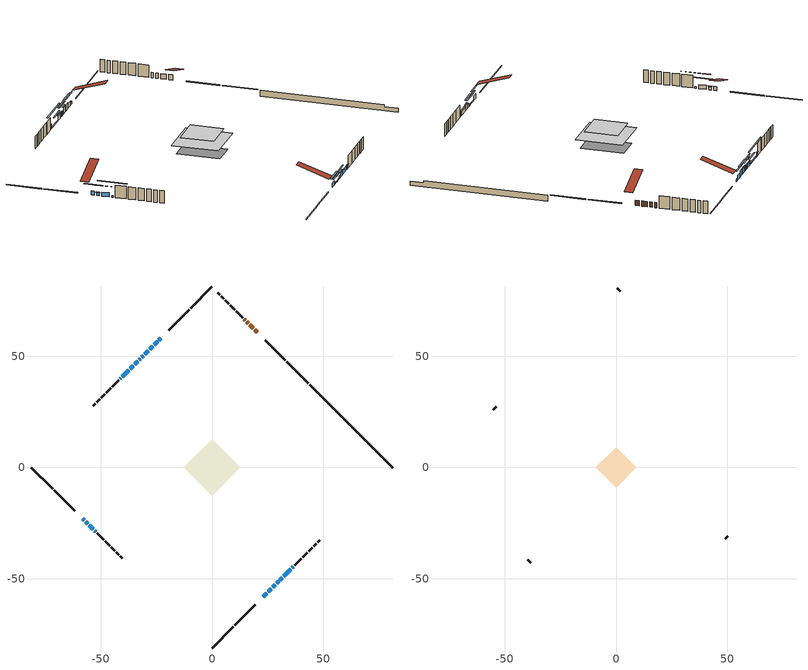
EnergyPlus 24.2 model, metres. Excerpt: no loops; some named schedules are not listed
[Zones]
conditioned space
 floor outside (Floor1 construction): -3.76,0 0,3.76 3.76,0 0,-3.76 z0.31
 floor adiabatic (AdiabaticFloorConstruction): -12.69,0 0,12.69 12.69,0 0,-12.69 z2.75
 floor foundation (Slab1 construction): -9.32,2.42 -2.42,9.32 9.32,-2.42 2.42,-9.32 z-2.03
 wall outside (RimJoist1 construction): 0,-81.2 9.6,-71.6 / -81.2,0 -71.6,-9.6 / 0,81.2 -9.6,71.6 / 43.28,37.92 33.68,47.53 z0.31:0.61
 wall outside (RimJoist2 construction): 10.26,-70.94 19.39,-61.81 / -70.94,-10.26 -61.81,-19.39 / -10.26,70.94 -19.39,61.81 / 33.02,48.18 23.89,57.31 z0.31:0.61
 wall outside (AdiabaticWallConstruction 1): 20.25,60.96 19.15,62.05 / 18.5,62.71 16.99,64.22 / 16.33,64.87 15.73,65.48 / 15.07,66.13 14.46,66.74 z0.31:2.34
 wall outside (AdiabaticWallConstruction): -23.04,58.17 -23.85,57.36 z0.31:1; -58.17,-23.04 -57.38,-23.83 / -30.84,50.37 -31.63,49.58 / -55.29,-25.91 -53.32,-27.89 / -40.98,40.22 -41.38,39.83 / 32.36,-48.84 35.53,-45.68 / 36.18,-45.02 36.58,-44.63 z0.31:1.86; -56.72,-24.48 -55.95,-25.26 z0.31:1.45; 23.04,-58.17 24.69,-56.51 z0.31:2.04; 25.35,-55.86 26.59,-54.61 / 27.25,-53.96 28.49,-52.72 z0.31:0.72; -24.5,56.7 -25.96,55.25 z0.31:2.09; -26.61,54.59 -28.07,53.14 / -28.73,52.48 -30.18,51.02 z0.31:2.7; 29.14,-52.06 29.93,-51.27 z0.31:1.55; 30.59,-50.61 31.71,-49.5 z0.31:2.32; -32.28,48.92 -32.71,48.49 z0.31:2.37; -33.37,47.83 -34.83,46.38 z0.31:1.94; -35.48,45.72 -36.72,44.48 z0.31:0.64; -37.38,43.83 -40.32,40.88 / -52.66,-28.54 -52.27,-28.94 z0.31:0.87
 wall outside (Wall1 construction): 37.23,-43.97 40.1,-41.1 / -51.61,-29.59 -48.74,-32.46 / -42.03,39.17 -44.9,36.3 / 13.81,67.4 10.94,70.27 z0.31:5.19
 wall outside (Wall2 construction): 40.76,-40.44 42.79,-38.41 / -48.08,-33.12 -46.05,-35.15 / -45.56,35.65 -47.59,33.62 / 10.28,70.92 8.25,72.95 z0.31:5.19
 wall outside (Wall3 construction): 43.45,-37.76 45.02,-36.19 / -45.4,-35.81 -43.83,-37.38 / -48.25,32.96 -49.82,31.39 / 7.59,73.61 6.02,75.18 z0.31:5.19
 wall outside (Wall4 construction): 45.67,-35.53 46.97,-34.23 / -43.17,-38.04 -41.87,-39.33 / -50.47,30.73 -51.77,29.44 / 5.37,75.84 4.07,77.13 z0.31:5.19
 wall outside (Wall5 construction): 47.63,-33.58 48.52,-32.69 / -41.22,-39.99 -40.33,-40.88 / -52.43,28.78 -53.31,27.89 / 3.41,77.79 2.53,78.68 z0.31:5.19
 wall foundation (FoundationWall1 construction): 43.94,37.27,-2.03 43.94,37.27,0.31 77.48,3.73,0.31 77.48,3.73,-0.52 81.2,0,-0.52 81.2,0,-2.03
 window (WindowConstruction): -23.04,58.17 -23.85,57.36 z0.31:1
 window (WindowConstruction 6): -58.17,-23.04 -57.38,-23.83 z0.31:1.86
 window (WindowConstruction 7): -56.72,-24.48 -55.95,-25.26 z0.31:1.45
 window (WindowConstruction 14): 23.04,-58.17 24.69,-56.51 z0.31:2.04
 window (WindowConstruction 15): 25.35,-55.86 26.59,-54.62 z0.31:0.72
 window (WindowConstruction 16): 27.25,-53.96 28.49,-52.72 z0.31:0.72
 window (WindowConstruction 8): -24.5,56.7 -25.96,55.25 z0.31:2.09
 window (WindowConstruction 9): -26.61,54.59 -28.07,53.14 z0.31:2.7
 window (WindowConstruction 1): -28.73,52.48 -30.18,51.02 z0.31:2.7
 window (WindowConstruction 10): -30.84,50.37 -31.63,49.58 z0.31:1.86
 window (WindowConstruction 11): 29.14,-52.06 29.93,-51.27 z0.31:1.55
 window (WindowConstruction 12): 30.59,-50.61 31.7,-49.5 z0.31:2.32
 window (WindowConstruction 13): -55.29,-25.91 -53.32,-27.89 z0.31:1.86
 window (WindowConstruction 17): -32.28,48.92 -32.71,48.49 z0.31:2.37
 window (WindowConstruction 2): -33.37,47.83 -34.83,46.38 z0.31:1.93
 window (WindowConstruction 18): -35.48,45.72 -36.72,44.48 z0.31:0.64
 window (WindowConstruction 19): -37.38,43.83 -40.32,40.88 z0.31:0.87
 window (WindowConstruction 20): -52.66,-28.54 -52.27,-28.94 z0.31:0.87
 window (WindowConstruction 3): -40.98,40.22 -41.38,39.83 z0.31:1.86
 window (WindowConstruction 4): 32.36,-48.84 35.53,-45.68 z0.31:1.86
 window (WindowConstruction 5): 36.18,-45.02 36.58,-44.63 z0.31:1.86
 door (Door): 20.25,60.96 19.15,62.05 z0.31:2.34
 door (Door 1): 18.5,62.71 16.99,64.22 z0.31:2.34
 door (Door 2): 16.33,64.87 15.73,65.48 z0.31:2.34
 door (Door 3): 15.07,66.13 14.47,66.74 z0.31:2.34
 ceiling adiabatic (AdiabaticFloorConstruction): 0,-12.69 12.69,0 0,12.69 -12.69,0 z2.75
attic - vented
 floor to conditioned space (Floor2 construction Reversed): -9.09,0 0,9.09 9.09,0 0,-9.09 z5.19
 wall outside (Wall6 construction): 49.17,-32.03 50.39,-30.82 / -39.67,-41.53 -38.46,-42.75 / -53.97,27.23 -55.18,26.02 / 1.87,79.34 0.66,80.55 z0.31:5.19
 roof outside (Roof1 construction): 22.38,-58.82,5.19 13.53,-49.98,9.36 11.2,-52.31,9.36 20.05,-61.16,5.19; -58.82,-22.38,5.19 -49.98,-13.53,9.36 -52.31,-11.2,9.36 -61.16,-20.05,5.19; -22.38,58.82,5.19 -13.53,49.98,9.36 -11.2,52.31,9.36 -20.05,61.16,5.19; 20.9,60.3,5.19 12.05,51.45,9.36 14.39,49.12,9.36 23.23,57.97,5.19
shading: -23.99,57.22 -22.89,58.31 -23.19,58.6 -24.28,57.51 z1.2; -55.51,-25.69 -60.03,-21.17 -60.33,-21.46 -55.8,-25.99 z4.5; -55.81,-25.4 -56.86,-24.34 -57.15,-24.63 -56.1,-25.69 z1.65; 26.56,-54.65 21.17,-60.03 21.46,-60.33 26.85,-54.94 z4.68; 28.46,-52.75 23.48,-57.72 23.77,-58.01 28.75,-53.04 z3.35; 30.35,-50.85 25.38,-55.82 25.67,-56.12 30.64,-51.14 z3.35; -27.82,53.38 -22.64,58.57 -22.93,58.86 -28.11,53.67 z4.73; -29.94,51.27 -24.75,56.46 -25.04,56.75 -30.23,51.56 z5.34; -30.32,50.88 -28.58,52.62 -28.87,52.91 -30.61,51.17 z2.9; -33.49,47.71 -28.97,52.23 -29.26,52.52 -33.78,48 z4.5; 31.8,-49.4 27.28,-53.93 27.57,-54.22 32.09,-49.7 z4.19; 31.85,-49.36 30.45,-50.76 30.74,-51.05 32.14,-49.65 z2.52; -51.45,-29.75 -57.16,-24.05 -57.45,-24.34 -51.74,-30.04 z4.5; -34.58,46.62 -30.42,50.79 -30.71,51.08 -34.87,46.91 z5.01; -34.97,46.24 -33.23,47.98 -33.52,48.27 -35.26,46.53 z2.14; -38.59,42.62 -33.62,47.59 -33.91,47.88 -38.88,42.91 z3.28; -44.13,37.08 -33.58,47.63 -33.87,47.92 -44.42,37.37 z6.25; -48.46,-32.74 -56.47,-24.74 -56.76,-25.03 -48.75,-33.03 z6.25; -41.52,39.69 -40.84,40.37 -41.13,40.66 -41.81,39.98 z2.06; 35.67,-45.54 32.22,-48.99 32.51,-49.28 35.96,-45.83 z2.06; 36.72,-44.49 36.04,-45.16 36.33,-45.46 37.01,-44.78 z2.06
[Building]
Building 1: Terrain=Suburbs
[Site:Location]
Montreal Mirabel Intl AP_QC: Latitude {deg}=45.68; Longitude {deg}=-74.03; Time Zone {hr}=-5; Elevation {m}=82; Keep Site Location Information=Yes
[Site:GroundTemperature:Shallow]
0.642858, -1.75623, -1.94836, -0.80987, 3.76054, 8.30966, 12.2535, 14.7518, 14.9641, 12.9321, 9.08883, 4.67926
[Site:WaterMainsTemperature]
Calculation Method=Schedule; Temperature Schedule=mains temperature schedule
[Material] Roughness=Rough; Thermal Absorptance=0.9
Name | Thickness {m} | Conductivity {W/m-K} | Density {kg/m3} | Specific Heat {J/kg-K} | Solar Absorptance | Visible Absorptance
asphalt or fiberglass shingles | 0.00635 | 0.162714 | 1121.4 | 1465.45 | 0.4 | 0.4
ceiling loosefill ins | 0.254 | 0.0480833 | 16.02 | 1046.75 | 0.7 | 0.7
ceiling stud and cavity | 0.1397 | 0.216767 | 65.682 | 1177.47 | 0.7 | 0.7
concrete 4.0 in. | 0.1016 | 1.803125 | 2242.8 | 837.4 | 0.7 | 0.7
concrete 8.0 in. | 0.2032 | 1.803125 | 2242.8 | 837.4 | 0.7 | 0.7
door material | 0.04445 | 0.0451087 | 512.64 | 1214.23 | 0.7 | 0.7
door material 1 | 0.04445 | 0.20624 | 512.64 | 1214.23 | 0.7 | 0.7
door material 2 | 0.04445 | 0.188738 | 512.64 | 1214.23 | 0.7 | 0.7
exterior vertical ins | 0.0457286 | 0.029427 | 32.04 | 1214.23 | 0.7 | 0.7
floor covering | 0.0127 | 0.0433444 | 54.468 | 1339.84 | 0.6 | 0.6
floor rigid ins | 0.103632 | 0.029427 | 32.04 | 1214.23 | 0.7 | 0.7
floor rigid ins 1; wall rigid ins 1 | 0.512978 | 0.029427 | 32.04 | 1214.23 | 0.7 | 0.7
floor stud and cavity | 0.1397 | 0.167309 | 92.3553 | 1139.71 | 0.7 | 0.7
floor stud and cavity 1 | 0.1397 | 1.75129 | 37.0049 | 1207.88 | 0.7 | 0.7
furniture material conditioned space 1 | 0.1524 | 0.115458 | 640.8 | 1214.23 | 0.6 | 0.6
gypsum board | 0.0127 | 0.160291 | 801 | 837.4 | 0.6 | 0.6
gypsum board 1 | 0.0127 | 0.160291 | 801 | 837.4 | 0.7 | 0.7
osb sheathing 0.5 in. | 0.0127 | 0.115458 | 512.64 | 1214.23 | 0.7 | 0.7
osb sheathing 0.75 in. | 0.01905 | 0.115458 | 512.64 | 1214.23 | 0.7 | 0.7
osb sheathing 2.0 in. | 0.0508 | 0.115458 | 512.64 | 1214.23 | 0.7 | 0.7
rim joist rigid ins; wall rigid ins | 0.051816 | 0.029427 | 32.04 | 1214.23 | 0.7 | 0.7
rim joist stud and cavity | 0.0508 | 0.0451784 | 125.044 | 1163.47 | 0.6 | 0.6
rim joist stud and cavity 1 | 0.0508 | 0.0802325 | 125.044 | 1163.47 | 0.6 | 0.6
wall stud and cavity | 0.1397 | 0.0983129 | 139.0536 | 1170.24 | 0.7 | 0.7
wall stud and cavity 1 | 0.1397 | 0.0986797 | 139.0536 | 1170.24 | 0.7 | 0.7
wall stud and cavity 2 | 0.1397 | 0.0845825 | 139.0536 | 1170.24 | 0.7 | 0.7
wall stud and cavity 3 | 0.1397 | 0.0850358 | 139.0536 | 1170.24 | 0.7 | 0.7
wall stud and cavity 4 | 0.1397 | 0.112857 | 139.0536 | 1170.24 | 0.7 | 0.7
wall stud and cavity 5 | 0.0889 | 6.1454 | 50.32683 | 1063.81 | 0.6 | 0.6
wall stud and cavity 6 | 0.0889 | 0.380278 | 52.3479 | 1209.89 | 0.7 | 0.7
wall stud and cavity 7 | 0.0889 | 0.391764 | 83.0341 | 1211.67 | 0.7 | 0.7
wood siding | 0.0254 | 0.102417 | 544.68 | 1172.36 | 0.4 | 0.4
wood siding 1 | 0.00254 | 0.102417 | 544.68 | 1172.36 | 0.4 | 0.4
wood siding 2; wood siding 3; wood siding 4 | 0.0254 | 0.102417 | 544.68 | 1172.36 | 0.7 | 0.7
[WindowMaterial:SimpleGlazingSystem]
Name | U-Factor {W/m2-K} | Solar Heat Gain Coefficient
WindowMaterial | 2.36659 | 0.46
WindowMaterial 1 | 2.063953 | 0.57
WindowMaterial 10 | 2.282556 | 0.39
WindowMaterial 11 | 2.54204 | 0.4
WindowMaterial 12 | 2.42507 | 0.36
WindowMaterial 13 | 2.38533 | 0.37
WindowMaterial 14 | 2.37795 | 0.46
WindowMaterial 15 | 2.56418 | 0.37
WindowMaterial 2 | 2.109377 | 0.55
WindowMaterial 3 | 2.401794 | 0.45
WindowMaterial 4 | 2.20534 | 0.52
WindowMaterial 5 | 2.25644 | 0.5
WindowMaterial 6 | 2.09689 | 0.55
WindowMaterial 7 | 2.2377 | 0.5
WindowMaterial 8 | 2.302429 | 0.49
WindowMaterial 9 | 2.14799 | 0.42
[Construction]
AdiabaticFloorConstruction: floor stud and cavity 1, floor rigid ins 1, osb sheathing 0.75 in., floor covering
AdiabaticWallConstruction: wood siding 3, wall rigid ins 1, wall stud and cavity 6, gypsum board
AdiabaticWallConstruction 1: wood siding 4, wall rigid ins 1, wall stud and cavity 6, gypsum board
Door; Door 1: door material
Door 2: door material 1
Door 3: door material 2
Floor1 construction: floor stud and cavity, floor rigid ins, osb sheathing 0.75 in., floor covering
Floor2 construction Reversed: gypsum board, ceiling stud and cavity, ceiling loosefill ins
FoundationWall1 construction: concrete 8.0 in., gypsum board 1
furniture construction conditioned space 1: furniture material conditioned space 1
PartitionWallConstruction: gypsum board, wall stud and cavity 7, gypsum board
RimJoist1 construction: wood siding 2, osb sheathing 2.0 in., rim joist stud and cavity
RimJoist2 construction: wood siding 2, rim joist rigid ins, osb sheathing 2.0 in., rim joist stud and cavity 1
Roof1 construction: asphalt or fiberglass shingles
Slab1 construction: concrete 4.0 in.
Wall1 construction: wood siding, wall rigid ins, osb sheathing 0.5 in., wall stud and cavity, gypsum board
Wall2 construction: wood siding, wall rigid ins, osb sheathing 0.5 in., wall stud and cavity 1, gypsum board
Wall3 construction: wood siding, wall rigid ins, osb sheathing 0.5 in., wall stud and cavity 2, gypsum board
Wall4 construction: wood siding, wall rigid ins, osb sheathing 0.5 in., wall stud and cavity 3, gypsum board
Wall5 construction: wood siding, wall rigid ins, osb sheathing 0.5 in., wall stud and cavity 4, gypsum board
Wall6 construction: wood siding 1, wall stud and cavity 5
WindowConstruction: WindowMaterial
WindowConstruction 1; WindowConstruction 9: WindowMaterial 1
WindowConstruction 10; WindowConstruction 13; WindowConstruction 3; WindowConstruction 5: WindowMaterial 3
WindowConstruction 11: WindowMaterial 7
WindowConstruction 12: WindowMaterial 8
WindowConstruction 14: WindowMaterial 9
WindowConstruction 15: WindowMaterial 10
WindowConstruction 16: WindowMaterial 11
WindowConstruction 17: WindowMaterial 12
WindowConstruction 18: WindowMaterial 13
WindowConstruction 19: WindowMaterial 14
WindowConstruction 2: WindowMaterial 2
WindowConstruction 20: WindowMaterial 15
WindowConstruction 4; WindowConstruction 6: WindowMaterial 4
WindowConstruction 7: WindowMaterial 5
WindowConstruction 8: WindowMaterial 6
[Zone] Multiplier=1; Part of Total Floor Area=Yes
Name | Volume {m3}
attic - vented | 111.797
conditioned space | 1308.6
[Space]
Name | Zone | Volume {m3}
attic - vented 1 | attic - vented | 111.797
conditioned space 1 | conditioned space | 1308.6
[ZoneInfiltration:EffectiveLeakageArea]
infil attic - vented 1: Zone or Space=attic - vented 1; Schedule=Always On Discrete; Effective Air Leakage Area {cm2}=7619.54; Stack Coefficient=0.000629208; Wind Coefficient=1.69479e-05
[ZoneMixing]
whole house fan mix: Zone or Space=attic - vented; Schedule=Always On Continuous; Design Flow Rate Calculation Method=Flow/Zone; Design Flow Rate {m3/s}=0; Source Zone or Space=conditioned space
[SurfaceProperty:ExposedFoundationPerimeter]
Slab1: Exposed Perimeter Calculation Method=TotalExposedPerimeter; Total Exposed Perimeter {m}=52.701
[InternalMass] Zone or ZoneList=conditioned space; Space or SpaceList=conditioned space 1
Name | Construction | Surface Area {m2}
furniture mass conditioned space 1 | furniture construction conditioned space 1 | 204.872
partition wall mass | PartitionWallConstruction | 512.18
[Lights]
interior lighting: Zone or ZoneList or Space or SpaceList=conditioned space 1; Schedule=interior lighting schedule; Design Level Calculation Method=LightingLevel; Lighting Level {W}=343.2; Return Air Fraction=0; Fraction Radiant=0.6; Fraction Visible=0.2; Fraction Replaceable=1
[People]
occupants: Zone or ZoneList or Space or SpaceList=conditioned space 1; Number of People Schedule=occupants schedule; Number of People Calculation Method=People; Number of People=3; Fraction Radiant=0.314171; Sensible Heat Fraction=0.56303; Activity Level Schedule=occupants activity schedule; Carbon Dioxide Generation Rate {m3/s-W}=0; Enable ASHRAE 55 Comfort Warnings=No; Mean Radiant Temperature Calculation Type=EnclosureAveraged
[ElectricEquipment] Zone or ZoneList or Space or SpaceList=conditioned space 1; Design Level Calculation Method=EquipmentLevel
Name | Schedule | Design Level {W} | Fraction Latent | Fraction Radiant | Fraction Lost
clothes dryer | clothes dryer schedule | 140.772 | 0.015 | 0.081 | 0.85
clothes washer | clothes washer schedule | 32.1985 | 0.03 | 0.162 | 0.7
cooking range | cooking range schedule | 215.147 | 0.08 | 0.432 | 0.2
dishwasher | dishwasher schedule | 66.8632 | 0.3 | 0.18 | 0.4
fridge | fridge schedule | 72.9452 | 0 | 0.6 | 0
mech vent bath fan 0 | mech vent bath fan 0 schedule | 50.2 | 0 | 0 | 1
mech vent bath fan 1 | mech vent bath fan 1 schedule | 50.2 | 0 | 0 | 1
mech vent house fan | mech vent house fan schedule | 19.9167 | 0 | 0 | 0.5
mech vent house fan cfis | mech vent house fan cfis schedule | 0 | 0 | 0 | 0
mech vent range fan 0 | mech vent range fan 0 schedule | 57 | 0 | 0 | 1
misc plug loads | misc plug loads schedule | 494.7 | 0.045 | 0.513 | 0.1
whole house fan | Always On Discrete | 0 | 0 | 0 | 1
[OtherEquipment] Zone or ZoneList or Space or SpaceList=conditioned space 1; Design Level Calculation Method=EquipmentLevel
Name | Fuel Type | Schedule | Design Level {W} | Fraction Latent | Fraction Radiant | Fraction Lost
clothes dryer 1 | Electricity | clothes dryer schedule | 0 | 0.015 | 0.081 | 0.85
cooking range 1 | Electricity | cooking range schedule | 0 | 0.08 | 0.432 | 0.2
general water use latent | None | general water use schedule | 62.594 | 1 | 0 | 0
general water use sensible | None | general water use schedule | -61.6891 | 0 | 0.6 | 0
mech vent house fan latent load | None | Always On Discrete | 0 | 1 | 0 | 0
mech vent house fan sensible load | None | Always On Discrete | 0 | 0 | 0 | 0
water heater energy adjustment1 | Electricity | Always On Discrete | 0.01 | 0 | 0 | 1
[ZoneInfiltration:DesignFlowRate] Zone or ZoneList or Space or SpaceList=conditioned space 1; Schedule=Always On Discrete; Design Flow Rate Calculation Method=Flow/Zone; Design Flow Rate {m3/s}=0
infil flow; natural vent flow; whole house fan flow
[Foundation:Kiva]
Foundation Kiva 1: Initial Indoor Air Temperature {C}=18; Wall Height Above Grade {m}=0.310012; Wall Depth Below Slab {m}=0.2032; Custom Block Material Name 1=exterior vertical ins; Custom Block Depth 1 {m}=2.34001; Custom Block X Position 1 {m}=0.2159; Custom Block Z Position 1 {m}=0
[Foundation:Kiva:Settings]
Soil Conductivity {W/m-K}=0.849921; Soil Density {kg/m3}=1842.3; Soil Specific Heat {J/kg-K}=418.7; Ground Solar Absorptivity=0.9; Ground Thermal Absorptivity=0.9; Ground Surface Roughness {m}=0.03; Far-Field Width {m}=40; Deep-Ground Boundary Condition=ZeroFlux; Deep-Ground Depth {m}=40; Minimum Cell Dimension {m}=0.2; Maximum Cell Growth Coefficient=3; Simulation Timestep=Timestep
[Exterior:Lights]
exterior lighting: Schedule=exterior lighting schedule; Design Level {W}=75.6
[Schedule:Constant]
Name | Hourly Value
Always On Continuous; mech vent house fan schedule; mech vent house fan cfis schedule; Always On Discrete | 1
occupants activity schedule | 117.228
fridge schedule | 0
[Schedule:Week:Daily]
interior lighting schedule Week Rule - Jan1-Jan27: interior lighting schedule day, interior lighting schedule day, interior lighting schedule day, interior lighting schedule day, interior lighting schedule day, interior lighting schedule day, interior lighting schedule day, interior lighting schedule default day, interior lighting schedule default day, interior lighting schedule default day, interior lighting schedule default day, interior lighting schedule default day
interior lighting schedule Week Rule - Jan28-Feb3: interior lighting schedule day, interior lighting schedule day, interior lighting schedule day, interior lighting schedule day, interior lighting schedule day 1, interior lighting schedule day 1, interior lighting schedule day 1, interior lighting schedule default day, interior lighting schedule default day, interior lighting schedule default day, interior lighting schedule default day, interior lighting schedule default day
interior lighting schedule Week Rule - Feb4-Feb24: interior lighting schedule day 1, interior lighting schedule day 1, interior lighting schedule day 1, interior lighting schedule day 1, interior lighting schedule day 1, interior lighting schedule day 1, interior lighting schedule day 1, interior lighting schedule default day, interior lighting schedule default day, interior lighting schedule default day, interior lighting schedule default day, interior lighting schedule default day
interior lighting schedule Week Rule - Feb25-Mar3: interior lighting schedule day 1, interior lighting schedule day 1, interior lighting schedule day 1, interior lighting schedule day 1, interior lighting schedule day 2, interior lighting schedule day 2, interior lighting schedule day 2, interior lighting schedule default day, interior lighting schedule default day, interior lighting schedule default day, interior lighting schedule default day, interior lighting schedule default day
interior lighting schedule Week Rule - Mar4-Mar31: interior lighting schedule day 2, interior lighting schedule day 2, interior lighting schedule day 2, interior lighting schedule day 2, interior lighting schedule day 2, interior lighting schedule day 2, interior lighting schedule day 2, interior lighting schedule default day, interior lighting schedule default day, interior lighting schedule default day, interior lighting schedule default day, interior lighting schedule default day
interior lighting schedule Week Rule - Apr1-Apr28: interior lighting schedule day 3, interior lighting schedule day 3, interior lighting schedule day 3, interior lighting schedule day 3, interior lighting schedule day 3, interior lighting schedule day 3, interior lighting schedule day 3, interior lighting schedule default day, interior lighting schedule default day, interior lighting schedule default day, interior lighting schedule default day, interior lighting schedule default day
interior lighting schedule Week Rule - Apr29-May5: interior lighting schedule day 3, interior lighting schedule day 3, interior lighting schedule day 4, interior lighting schedule day 4, interior lighting schedule day 4, interior lighting schedule day 4, interior lighting schedule day 4, interior lighting schedule default day, interior lighting schedule default day, interior lighting schedule default day, interior lighting schedule default day, interior lighting schedule default day
interior lighting schedule Week Rule - May6-May26: interior lighting schedule day 4, interior lighting schedule day 4, interior lighting schedule day 4, interior lighting schedule day 4, interior lighting schedule day 4, interior lighting schedule day 4, interior lighting schedule day 4, interior lighting schedule default day, interior lighting schedule default day, interior lighting schedule default day, interior lighting schedule default day, interior lighting schedule default day
interior lighting schedule Week Rule - May27-Jun2: interior lighting schedule day 4, interior lighting schedule day 4, interior lighting schedule day 4, interior lighting schedule day 4, interior lighting schedule day 4, interior lighting schedule day 5, interior lighting schedule day 5, interior lighting schedule default day, interior lighting schedule default day, interior lighting schedule default day, interior lighting schedule default day, interior lighting schedule default day
interior lighting schedule Week Rule - Jun3-Jun30: interior lighting schedule day 5, interior lighting schedule day 5, interior lighting schedule day 5, interior lighting schedule day 5, interior lighting schedule day 5, interior lighting schedule day 5, interior lighting schedule day 5, interior lighting schedule default day, interior lighting schedule default day, interior lighting schedule default day, interior lighting schedule default day, interior lighting schedule default day
interior lighting schedule Week Rule - Jul1-Jul28: interior lighting schedule day 6, interior lighting schedule day 6, interior lighting schedule day 6, interior lighting schedule day 6, interior lighting schedule day 6, interior lighting schedule day 6, interior lighting schedule day 6, interior lighting schedule default day, interior lighting schedule default day, interior lighting schedule default day, interior lighting schedule default day, interior lighting schedule default day
interior lighting schedule Week Rule - Jul29-Aug4: interior lighting schedule day 6, interior lighting schedule day 6, interior lighting schedule day 6, interior lighting schedule day 7, interior lighting schedule day 7, interior lighting schedule day 7, interior lighting schedule day 7, interior lighting schedule default day, interior lighting schedule default day, interior lighting schedule default day, interior lighting schedule default day, interior lighting schedule default day
interior lighting schedule Week Rule - Aug5-Aug25: interior lighting schedule day 7, interior lighting schedule day 7, interior lighting schedule day 7, interior lighting schedule day 7, interior lighting schedule day 7, interior lighting schedule day 7, interior lighting schedule day 7, interior lighting schedule default day, interior lighting schedule default day, interior lighting schedule default day, interior lighting schedule default day, interior lighting schedule default day
interior lighting schedule Week Rule - Aug26-Sep1: interior lighting schedule day 7, interior lighting schedule day 7, interior lighting schedule day 7, interior lighting schedule day 7, interior lighting schedule day 7, interior lighting schedule day 7, interior lighting schedule day 8, interior lighting schedule default day, interior lighting schedule default day, interior lighting schedule default day, interior lighting schedule default day, interior lighting schedule default day
interior lighting schedule Week Rule - Sep2-Sep29: interior lighting schedule day 8, interior lighting schedule day 8, interior lighting schedule day 8, interior lighting schedule day 8, interior lighting schedule day 8, interior lighting schedule day 8, interior lighting schedule day 8, interior lighting schedule default day, interior lighting schedule default day, interior lighting schedule default day, interior lighting schedule default day, interior lighting schedule default day
interior lighting schedule Week Rule - Sep30-Oct6: interior lighting schedule day 8, interior lighting schedule day 9, interior lighting schedule day 9, interior lighting schedule day 9, interior lighting schedule day 9, interior lighting schedule day 9, interior lighting schedule day 9, interior lighting schedule default day, interior lighting schedule default day, interior lighting schedule default day, interior lighting schedule default day, interior lighting schedule default day
interior lighting schedule Week Rule - Oct7-Oct27: interior lighting schedule day 9, interior lighting schedule day 9, interior lighting schedule day 9, interior lighting schedule day 9, interior lighting schedule day 9, interior lighting schedule day 9, interior lighting schedule day 9, interior lighting schedule default day, interior lighting schedule default day, interior lighting schedule default day, interior lighting schedule default day, interior lighting schedule default day
interior lighting schedule Week Rule - Oct28-Nov3: interior lighting schedule day 9, interior lighting schedule day 9, interior lighting schedule day 9, interior lighting schedule day 9, interior lighting schedule day 10, interior lighting schedule day 10, interior lighting schedule day 10, interior lighting schedule default day, interior lighting schedule default day, interior lighting schedule default day, interior lighting schedule default day, interior lighting schedule default day
interior lighting schedule Week Rule - Nov4-Nov24: interior lighting schedule day 10, interior lighting schedule day 10, interior lighting schedule day 10, interior lighting schedule day 10, interior lighting schedule day 10, interior lighting schedule day 10, interior lighting schedule day 10, interior lighting schedule default day, interior lighting schedule default day, interior lighting schedule default day, interior lighting schedule default day, interior lighting schedule default day
interior lighting schedule Week Rule - Nov25-Dec1: interior lighting schedule day 10, interior lighting schedule day 10, interior lighting schedule day 10, interior lighting schedule day 10, interior lighting schedule day 10, interior lighting schedule day 10, interior lighting schedule day 11, interior lighting schedule default day, interior lighting schedule default day, interior lighting schedule default day, interior lighting schedule default day, interior lighting schedule default day
interior lighting schedule Week Rule - Dec2-Dec31: interior lighting schedule day 11, interior lighting schedule day 11, interior lighting schedule day 11, interior lighting schedule day 11, interior lighting schedule day 11, interior lighting schedule day 11, interior lighting schedule day 11, interior lighting schedule default day, interior lighting schedule default day, interior lighting schedule default day, interior lighting schedule default day, interior lighting schedule default day
occupants schedule Week Rule - Jan1-Dec31: occupants schedule day, occupants schedule day, occupants schedule day, occupants schedule day, occupants schedule day, occupants schedule day, occupants schedule day, occupants schedule default day, occupants schedule default day, occupants schedule default day, occupants schedule default day, occupants schedule default day
clothes dryer schedule Week Rule - Jan1-Dec31: clothes dryer schedule day, clothes dryer schedule day, clothes dryer schedule day, clothes dryer schedule day, clothes dryer schedule day, clothes dryer schedule day, clothes dryer schedule day, clothes dryer schedule default day, clothes dryer schedule default day, clothes dryer schedule default day, clothes dryer schedule default day, clothes dryer schedule default day
clothes washer schedule Week Rule - Jan1-Dec31: clothes washer schedule day, clothes washer schedule day, clothes washer schedule day, clothes washer schedule day, clothes washer schedule day, clothes washer schedule day, clothes washer schedule day, clothes washer schedule default day, clothes washer schedule default day, clothes washer schedule default day, clothes washer schedule default day, clothes washer schedule default day
cooking range schedule Week Rule - Jan1-Dec31: cooking range schedule day, cooking range schedule day, cooking range schedule day, cooking range schedule day, cooking range schedule day, cooking range schedule day, cooking range schedule day, cooking range schedule default day, cooking range schedule default day, cooking range schedule default day, cooking range schedule default day, cooking range schedule default day
dishwasher schedule Week Rule - Jan1-Dec31: dishwasher schedule day, dishwasher schedule day, dishwasher schedule day, dishwasher schedule day, dishwasher schedule day, dishwasher schedule day, dishwasher schedule day, dishwasher schedule default day, dishwasher schedule default day, dishwasher schedule default day, dishwasher schedule default day, dishwasher schedule default day
mech vent bath fan 0 schedule Week Rule - Jan1-Dec31: mech vent bath fan 0 schedule day, mech vent bath fan 0 schedule day, mech vent bath fan 0 schedule day, mech vent bath fan 0 schedule day, mech vent bath fan 0 schedule day, mech vent bath fan 0 schedule day, mech vent bath fan 0 schedule day, mech vent bath fan 0 schedule default day, mech vent bath fan 0 schedule default day, mech vent bath fan 0 schedule default day, mech vent bath fan 0 schedule default day, mech vent bath fan 0 schedule default day
mech vent bath fan 1 schedule Week Rule - Jan1-Dec31: mech vent bath fan 1 schedule day, mech vent bath fan 1 schedule day, mech vent bath fan 1 schedule day, mech vent bath fan 1 schedule day, mech vent bath fan 1 schedule day, mech vent bath fan 1 schedule day, mech vent bath fan 1 schedule day, mech vent bath fan 1 schedule default day, mech vent bath fan 1 schedule default day, mech vent bath fan 1 schedule default day, mech vent bath fan 1 schedule default day, mech vent bath fan 1 schedule default day
mech vent range fan 0 schedule Week Rule - Jan1-Dec31: mech vent range fan 0 schedule day, mech vent range fan 0 schedule day, mech vent range fan 0 schedule day, mech vent range fan 0 schedule day, mech vent range fan 0 schedule day, mech vent range fan 0 schedule day, mech vent range fan 0 schedule day, mech vent range fan 0 schedule default day, mech vent range fan 0 schedule default day, mech vent range fan 0 schedule default day, mech vent range fan 0 schedule default day, mech vent range fan 0 schedule default day
misc plug loads schedule Week Rule - Jan1-Dec31: misc plug loads schedule day, misc plug loads schedule day, misc plug loads schedule day, misc plug loads schedule day, misc plug loads schedule day, misc plug loads schedule day, misc plug loads schedule day, misc plug loads schedule default day, misc plug loads schedule default day, misc plug loads schedule default day, misc plug loads schedule default day, misc plug loads schedule default day
general water use schedule Week Rule - Jan1-Dec31: general water use schedule day, general water use schedule day, general water use schedule day, general water use schedule day, general water use schedule day, general water use schedule day, general water use schedule day, general water use schedule default day, general water use schedule default day, general water use schedule default day, general water use schedule default day, general water use schedule default day
exterior lighting schedule Week Rule - Jan1-Jan27: exterior lighting schedule day, exterior lighting schedule day, exterior lighting schedule day, exterior lighting schedule day, exterior lighting schedule day, exterior lighting schedule day, exterior lighting schedule day, exterior lighting schedule default day, exterior lighting schedule default day, exterior lighting schedule default day, exterior lighting schedule default day, exterior lighting schedule default day
exterior lighting schedule Week Rule - Jan28-Feb3: exterior lighting schedule day, exterior lighting schedule day, exterior lighting schedule day, exterior lighting schedule day, exterior lighting schedule day 1, exterior lighting schedule day 1, exterior lighting schedule day 1, exterior lighting schedule default day, exterior lighting schedule default day, exterior lighting schedule default day, exterior lighting schedule default day, exterior lighting schedule default day
[Schedule:Year]
interior lighting schedule: interior lighting schedule Week Rule - Jan1-Jan27, 1, 1, 1, 27, interior lighting schedule Week Rule - Jan28-Feb3, 1, 28, 2, 3, interior lighting schedule Week Rule - Feb4-Feb24, 2, 4, 2, 24, interior lighting schedule Week Rule - Feb25-Mar3, 2, 25, 3, 3, interior lighting schedule Week Rule - Mar4-Mar31, 3, 4, 3, 31, interior lighting schedule Week Rule - Apr1-Apr28, 4, 1, 4, 28, interior lighting schedule Week Rule - Apr29-May5, 4, 29, 5, 5, interior lighting schedule Week Rule - May6-May26, 5, 6, 5, 26, interior lighting schedule Week Rule - May27-Jun2, 5, 27, 6, 2, interior lighting schedule Week Rule - Jun3-Jun30, 6, 3, 6, 30, interior lighting schedule Week Rule - Jul1-Jul28, 7, 1, 7, 28, interior lighting schedule Week Rule - Jul29-Aug4, 7, 29, 8, 4, interior lighting schedule Week Rule - Aug5-Aug25, 8, 5, 8, 25, interior lighting schedule Week Rule - Aug26-Sep1, 8, 26, 9, 1, interior lighting schedule Week Rule - Sep2-Sep29, 9, 2, 9, 29, interior lighting schedule Week Rule - Sep30-Oct6, 9, 30, 10, 6, interior lighting schedule Week Rule - Oct7-Oct27, 10, 7, 10, 27, interior lighting schedule Week Rule - Oct28-Nov3, 10, 28, 11, 3, interior lighting schedule Week Rule - Nov4-Nov24, 11, 4, 11, 24, interior lighting schedule Week Rule - Nov25-Dec1, 11, 25, 12, 1, interior lighting schedule Week Rule - Dec2-Dec31, 12, 2, 12, 31
occupants schedule: occupants schedule Week Rule - Jan1-Dec31, 1, 1, 12, 31
clothes dryer schedule: clothes dryer schedule Week Rule - Jan1-Dec31, 1, 1, 12, 31
clothes washer schedule: clothes washer schedule Week Rule - Jan1-Dec31, 1, 1, 12, 31
cooking range schedule: cooking range schedule Week Rule - Jan1-Dec31, 1, 1, 12, 31
dishwasher schedule: dishwasher schedule Week Rule - Jan1-Dec31, 1, 1, 12, 31
mech vent bath fan 0 schedule: mech vent bath fan 0 schedule Week Rule - Jan1-Dec31, 1, 1, 12, 31
mech vent bath fan 1 schedule: mech vent bath fan 1 schedule Week Rule - Jan1-Dec31, 1, 1, 12, 31
mech vent range fan 0 schedule: mech vent range fan 0 schedule Week Rule - Jan1-Dec31, 1, 1, 12, 31
misc plug loads schedule: misc plug loads schedule Week Rule - Jan1-Dec31, 1, 1, 12, 31
general water use schedule: general water use schedule Week Rule - Jan1-Dec31, 1, 1, 12, 31
exterior lighting schedule: exterior lighting schedule Week Rule - Jan1-Jan27, 1, 1, 1, 27, exterior lighting schedule Week Rule - Jan28-Feb3, 1, 28, 2, 3, exterior lighting schedule Week Rule - Feb4-Feb24, 2, 4, 2, 24, exterior lighting schedule Week Rule - Feb25-Mar3, 2, 25, 3, 3, exterior lighting schedule Week Rule - Mar4-Mar31, 3, 4, 3, 31, exterior lighting schedule Week Rule - Apr1-Apr28, 4, 1, 4, 28, exterior lighting schedule Week Rule - Apr29-May5, 4, 29, 5, 5, exterior lighting schedule Week Rule - May6-May26, 5, 6, 5, 26, exterior lighting schedule Week Rule - May27-Jun2, 5, 27, 6, 2, exterior lighting schedule Week Rule - Jun3-Jun30, 6, 3, 6, 30, exterior lighting schedule Week Rule - Jul1-Jul28, 7, 1, 7, 28, exterior lighting schedule Week Rule - Jul29-Aug4, 7, 29, 8, 4, exterior lighting schedule Week Rule - Aug5-Aug25, 8, 5, 8, 25, exterior lighting schedule Week Rule - Aug26-Sep1, 8, 26, 9, 1, exterior lighting schedule Week Rule - Sep2-Sep29, 9, 2, 9, 29, exterior lighting schedule Week Rule - Sep30-Oct6, 9, 30, 10, 6, exterior lighting schedule Week Rule - Oct7-Oct27, 10, 7, 10, 27, exterior lighting schedule Week Rule - Oct28-Nov3, 10, 28, 11, 3, exterior lighting schedule Week Rule - Nov4-Nov24, 11, 4, 11, 24, exterior lighting schedule Week Rule - Nov25-Dec1, 11, 25, 12, 1, exterior lighting schedule Week Rule - Dec2-Dec31, 12, 2, 12, 31
[Schedule:Compact]
mains temperature schedule: Through: 01/01, For: AllDays, Until: 24:00, 5.61444, Through: 01/02, For: AllDays, Until: 24:00, 5.535, Through: 01/03, For: AllDays, Until: 24:00, 5.45667, Through: 01/04, For: AllDays, Until: 24:00, 5.37944, Through: 01/05, For: AllDays, Until: 24:00, 5.30333, Through: 01/06, For: AllDays, Until: 24:00, 5.22889, Through: 01/07, For: AllDays, Until: 24:00, 5.15611, Through: 01/08, For: AllDays, Until: 24:00, 5.08389, Through: 01/09, For: AllDays, Until: 24:00, 5.01333, Through: 01/10, For: AllDays, Until: 24:00, 4.94444, Through: 01/11, For: AllDays, Until: 24:00, 4.87667, Through: 01/12, For: AllDays, Until: 24:00, 4.81056, Through: 01/13, For: AllDays, Until: 24:00, 4.74556, Through: 01/14, For: AllDays, Until: 24:00, 4.68222, Through: 01/15, For: AllDays, Until: 24:00, 4.62056, Through: 01/16, For: AllDays, Until: 24:00, 4.56, Through: 01/17, For: AllDays, Until: 24:00, 4.50111, Through: 01/18, For: AllDays, Until: 24:00, 4.44389, Through: 01/19, For: AllDays, Until: 24:00, 4.38778, Through: 01/20, For: AllDays, Until: 24:00, 4.33389, Through: 01/21, For: AllDays, Until: 24:00, 4.28111, Through: 01/22, For: AllDays, Until: 24:00, 4.23, Through: 01/23, For: AllDays, Until: 24:00, 4.18056, Through: 01/24, For: AllDays, Until: 24:00, 4.13278, Through: 01/25, For: AllDays, Until: 24:00, 4.08667, Through: 01/26, For: AllDays, Until: 24:00, 4.04222, Through: 01/27, For: AllDays, Until: 24:00, 3.99944, Through: 01/28, For: AllDays, Until: 24:00, 3.95833, Through: 01/29, For: AllDays, Until: 24:00, 3.91889, Through: 01/30, For: AllDays, Until: 24:00, 3.88111, Through: 01/31, For: AllDays, Until: 24:00, 3.845, Through: 02/01, For: AllDays, Until: 24:00, 3.81056, Through: 02/02, For: AllDays, Until: 24:00, 3.77778, Through: 02/03, For: AllDays, Until: 24:00, 3.74722, Through: 02/04, For: AllDays, Until: 24:00, 3.71833, Through: 02/05, For: AllDays, Until: 24:00, 3.69056, Through: 02/06, For: AllDays, Until: 24:00, 3.66556, Through: 02/07, For: AllDays, Until: 24:00, 3.64167, Through: 02/08, For: AllDays, Until: 24:00, 3.61944, Through: 02/09, For: AllDays, Until: 24:00, 3.59944, Through: 02/10, For: AllDays, Until: 24:00, 3.58111, Through: 02/11, For: AllDays, Until: 24:00, 3.56444, Through: 02/12, For: AllDays, Until: 24:00, 3.55, Through: 02/13, For: AllDays, Until: 24:00, 3.53667, Through: 02/14, For: AllDays, Until: 24:00, 3.52556, Through: 02/15, For: AllDays, Until: 24:00, 3.51667, Through: 02/16, For: AllDays, Until: 24:00, 3.50889, Through: 02/17, For: AllDays, Until: 24:00, 3.50333, Through: 02/18, For: AllDays, Until: 24:00, 3.49944, Through: 02/19, For: AllDays, Until: 24:00, 3.49778, Through: 02/20, For: AllDays, Until: 24:00, 3.49778, Through: 02/21, For: AllDays, Until: 24:00, 3.49944, Through: 02/22, For: AllDays, Until: 24:00, 3.50278, Through: 02/23, For: AllDays, Until: 24:00, 3.50833, Through: 02/24, For: AllDays, Until: 24:00, 3.515, Through: 02/25, For: AllDays, Until: 24:00, 3.52444, Through: 02/26, For: AllDays, Until: 24:00, 3.535, Through: 02/27, For: AllDays, Until: 24:00, 3.54778, Through: 02/28, For: AllDays, Until: 24:00, 3.56222, Through: 03/01, For: AllDays, Until: 24:00, 3.57833, Through: 03/02, For: AllDays, Until: 24:00, 3.59667, Through: 03/03, For: AllDays, Until: 24:00, 3.61667, Through: 03/04, For: AllDays, Until: 24:00, 3.63833, Through: 03/05, For: AllDays, Until: 24:00, 3.66167, Through: 03/06, For: AllDays, Until: 24:00, 3.68667, Through: 03/07, For: AllDays, Until: 24:00, 3.71389, Through: 03/08, For: AllDays, Until: 24:00, 3.74278, Through: 03/09, For: AllDays, Until: 24:00, 3.77333, Through: 03/10, For: AllDays, Until: 24:00, 3.80556, Through: 03/11, For: AllDays, Until: 24:00, 3.83944, Through: 03/12, For: AllDays, Until: 24:00, 3.87556, Through: 03/13, For: AllDays, Until: 24:00, 3.91278, Through: 03/14, For: AllDays, Until: 24:00, 3.95222, Through: 03/15, For: AllDays, Until: 24:00, 3.99278, Through: 03/16, For: AllDays, Until: 24:00, 4.03556, Through: 03/17, For: AllDays, Until: 24:00, 4.08, Through: 03/18, For: AllDays, Until: 24:00, 4.12556, Through: 03/19, For: AllDays, Until: 24:00, 4.17333, Through: 03/20, For: AllDays, Until: 24:00, 4.22278, Through: 03/21, For: AllDays, Until: 24:00, 4.27333, Through: 03/22, For: AllDays, Until: 24:00, 4.32556, Through: 03/23, For: AllDays, Until: 24:00, 4.38, Through: 03/24, For: AllDays, Until: 24:00, 4.43556, Through: 03/25, For: AllDays, Until: 24:00, 4.49222, Through: 03/26, For: AllDays, Until: 24:00, 4.55111, Through: 03/27, For: AllDays, Until: 24:00, 4.61111, Through: 03/28, For: AllDays, Until: 24:00, 4.67278, Through: 03/29, For: AllDays, Until: 24:00, 4.73611, Through: 03/30, For: AllDays, Until: 24:00, 4.80056, Through: 03/31, For: AllDays, Until: 24:00, 4.86667, Through: 04/01, For: AllDays, Until: 24:00, 4.93444, Through: 04/02, For: AllDays, Until: 24:00, 5.00333, Through: 04/03, For: AllDays, Until: 24:00, 5.07333, Through: 04/04, For: AllDays, Until: 24:00, 5.145, Through: 04/05, For: AllDays, Until: 24:00, 5.21833, Through: 04/06, For: AllDays, Until: 24:00, 5.29222, Through: 04/07, For: AllDays, Until: 24:00, 5.36778, Through: 04/08, For: AllDays, Until: 24:00, 5.445, Through: 04/09, For: AllDays, Until: 24:00, 5.52333, Through: 04/10, For: AllDays, Until: 24:00, 5.60222, Through: 04/11, For: AllDays, Until: 24:00, 5.68278, Through: 04/12, For: AllDays, Until: 24:00, 5.765, Through: 04/13, For: AllDays, Until: 24:00, 5.84778, Through: 04/14, For: AllDays, Until: 24:00, 5.93167, Through: 04/15, For: AllDays, Until: 24:00, 6.01722, Through: 04/16, For: AllDays, Until: 24:00, 6.10333, Through: 04/17, For: AllDays, Until: 24:00, 6.19056, Through: 04/18, For: AllDays, Until: 24:00, 6.27889, Through: 04/19, For: AllDays, Until: 24:00, 6.36833, Through: 04/20, For: AllDays, Until: 24:00, 6.45833, Through: 04/21, For: AllDays, Until: 24:00, 6.55, Through: 04/22, For: AllDays, Until: 24:00, 6.64222, Through: 04/23, For: AllDays, Until: 24:00, 6.735, Through: 04/24, For: AllDays, Until: 24:00, 6.82944, Through: 04/25, For: AllDays, Until: 24:00, 6.92389, Through: 04/26, For: AllDays, Until: 24:00, 7.01944, Through: 04/27, For: AllDays, Until: 24:00, 7.11611, Through: 04/28, For: AllDays, Until: 24:00, 7.21333, Through: 04/29, For: AllDays, Until: 24:00, 7.31111, Through: 04/30, For: AllDays, Until: 24:00, 7.41, Through: 05/01, For: AllDays, Until: 24:00, 7.50944, Through: 05/02, For: AllDays, Until: 24:00, 7.60889, Through: 05/03, For: AllDays, Until: 24:00, 7.71, Through: 05/04, For: AllDays, Until: 24:00, 7.81111, Through: 05/05, For: AllDays, Until: 24:00, 7.91278, Through: 05/06, For: AllDays, Until: 24:00, 8.015, Through: 05/07, For: AllDays, Until: 24:00, 8.11778, Through: 05/08, For: AllDays, Until: 24:00, 8.22056, Through: 05/09, For: AllDays, Until: 24:00, 8.32444, Through: 05/10, For: AllDays, Until: 24:00, 8.42833, Through: 05/11, For: AllDays, Until: 24:00, 8.53278, Through: 05/12, For: AllDays, Until: 24:00, 8.63722, Through: 05/13, For: AllDays, Until: 24:00, 8.74222, Through: 05/14, For: AllDays, Until: 24:00, 8.84778, Through: 05/15, For: AllDays, Until: 24:00, 8.95333, Through: 05/16, For: AllDays, Until: 24:00, 9.05889, Through: 05/17, For: AllDays, Until: 24:00, 9.165, Through: 05/18, For: AllDays, Until: 24:00, 9.27111, Through: 05/19, For: AllDays, Until: 24:00, 9.37722, Through: 05/20, For: AllDays, Until: 24:00, 9.48389, Through: 05/21, For: AllDays, Until: 24:00, 9.59, Through: 05/22, For: AllDays, Until: 24:00, 9.69667, Through: 05/23, For: AllDays, Until: 24:00, 9.80278, Through: 05/24, For: AllDays, Until: 24:00, 9.90944, Through: 05/25, For: AllDays, Until: 24:00, 10.0156, Through: 05/26, For: AllDays, Until: 24:00, 10.1217, Through: 05/27, For: AllDays, Until: 24:00, 10.2278, Through: 05/28, For: AllDays, Until: 24:00, 10.3339, Through: 05/29, For: AllDays, Until: 24:00, 10.4394, Through: 05/30, For: AllDays, Until: 24:00, 10.545, Through: 05/31, For: AllDays, Until: 24:00, 10.65, Through: 06/01, For: AllDays, Until: 24:00, 10.755, Through: 06/02, For: AllDays, Until: 24:00, 10.86, Through: 06/03, For: AllDays, Until: 24:00, 10.9639, Through: 06/04, For: AllDays, Until: 24:00, 11.0678, Through: 06/05, For: AllDays, Until: 24:00, 11.1717, Through: 06/06, For: AllDays, Until: 24:00, 11.2744, Through: 06/07, For: AllDays, Until: 24:00, 11.3772, Through: 06/08, For: AllDays, Until: 24:00, 11.4789, Through: 06/09, For: AllDays, Until: 24:00, 11.5806, Through: 06/10, For: AllDays, Until: 24:00, 11.6817, Through: 06/11, For: AllDays, Until: 24:00, 11.7822, Through: 06/12, For: AllDays, Until: 24:00, 11.8817, Through: 06/13, For: AllDays, Until: 24:00, 11.9811, Through: 06/14, For: AllDays, Until: 24:00, 12.0794, Through: 06/15, For: AllDays, Until: 24:00, 12.1772, Through: 06/16, For: AllDays, Until: 24:00, 12.2739, Through: 06/17, For: AllDays, Until: 24:00, 12.37, Through: 06/18, For: AllDays, Until: 24:00, 12.4656, Through: 06/19, For: AllDays, Until: 24:00, 12.56, Through: 06/20, For: AllDays, Until: 24:00, 12.6539, Through: 06/21, For: AllDays, Until: 24:00, 12.7467, Through: 06/22, For: AllDays, Until: 24:00, 12.8389, Through: 06/23, For: AllDays, Until: 24:00, 12.93, Through: 06/24, For: AllDays, Until: 24:00, 13.02, Through: 06/25, For: AllDays, Until: 24:00, 13.1089, Through: 06/26, For: AllDays, Until: 24:00, 13.1972, Through: 06/27, For: AllDays, Until: 24:00, 13.2839, Through: 06/28, For: AllDays, Until: 24:00, 13.37, Through: 06/29, For: AllDays, Until: 24:00, 13.455, Through: 06/30, For: AllDays, Until: 24:00, 13.5383, Through: 07/01, For: AllDays, Until: 24:00, 13.6211, Through: 07/02, For: AllDays, Until: 24:00, 13.7028, Through: 07/03, For: AllDays, Until: 24:00, 13.7828, Through: 07/04, For: AllDays, Until: 24:00, 13.8617, Through: 07/05, For: AllDays, Until: 24:00, 13.9394, Through: 07/06, For: AllDays, Until: 24:00, 14.0161, Through: 07/07, For: AllDays, Until: 24:00, 14.0911, Through: 07/08, For: AllDays, Until: 24:00, 14.165, Through: 07/09, For: AllDays, Until: 24:00, 14.2378, Through: 07/10, For: AllDays, Until: 24:00, 14.3089, Through: 07/11, For: AllDays, Until: 24:00, 14.3789, Through: 07/12, For: AllDays, Until: 24:00, 14.4472, Through: 07/13, For: AllDays, Until: 24:00, 14.5144, Through: 07/14, For: AllDays, Until: 24:00, 14.58, Through: 07/15, For: AllDays, Until: 24:00, 14.6444, Through: 07/16, For: AllDays, Until: 24:00, 14.7072, Through: 07/17, For: AllDays, Until: 24:00, 14.7683, Through: 07/18, For: AllDays, Until: 24:00, 14.8278, Through: 07/19, For: AllDays, Until: 24:00, 14.8861, Through: 07/20, For: AllDays, Until: 24:00, 14.9428, Through: 07/21, For: AllDays, Until: 24:00, 14.9978, Through: 07/22, For: AllDays, Until: 24:00, 15.0517, Through: 07/23, For: AllDays, Until: 24:00, 15.1033, Through: 07/24, For: AllDays, Until: 24:00, 15.1539, Through: 07/25, For: AllDays, Until: 24:00, 15.2028, Through: 07/26, For: AllDays, Until: 24:00, 15.2494, Through: 07/27, For: AllDays, Until: 24:00, 15.295, Through: 07/28, For: AllDays, Until: 24:00, 15.3389, Through: 07/29, For: AllDays, Until: 24:00, 15.3811, Through: 07/30, For: AllDays, Until: 24:00, 15.4211, Through: 07/31, For: AllDays, Until: 24:00, 15.46, Through: 08/01, For: AllDays, Until: 24:00, 15.4972, Through: 08/02, For: AllDays, Until: 24:00, 15.5322, Through: 08/03, For: AllDays, Until: 24:00, 15.5656, Through: 08/04, For: AllDays, Until: 24:00, 15.5978, Through: 08/05, For: AllDays, Until: 24:00, 15.6278, Through: 08/06, For: AllDays, Until: 24:00, 15.6561, Through: 08/07, For: AllDays, Until: 24:00, 15.6822, Through: 08/08, For: AllDays, Until: 24:00, 15.7072, Through: 08/09, For: AllDays, Until: 24:00, 15.73, Through: 08/10, For: AllDays, Until: 24:00, 15.7511, Through: 08/11, For: AllDays, Until: 24:00, 15.7706, Through: 08/12, For: AllDays, Until: 24:00, 15.7883, Through: 08/13, For: AllDays, Until: 24:00, 15.8039, Through: 08/14, For: AllDays, Until: 24:00, 15.8178, Through: 08/15, For: AllDays, Until: 24:00, 15.83, Through: 08/16, For: AllDays, Until: 24:00, 15.84, Through: 08/17, For: AllDays, Until: 24:00, 15.8489, Through: 08/18, For: AllDays, Until: 24:00, 15.8556, Through: 08/19, For: AllDays, Until: 24:00, 15.86, Through: 08/20, For: AllDays, Until: 24:00, 15.8633, Through: 08/21, For: AllDays, Until: 24:00, 15.8644, Through: 08/22, For: AllDays, Until: 24:00, 15.8633, Through: 08/23, For: AllDays, Until: 24:00, 15.8611, Through: 08/24, For: AllDays, Until: 24:00, 15.8567, Through: 08/25, For: AllDays, Until: 24:00, 15.8506, Through: 08/26, For: AllDays, Until: 24:00, 15.8428, Through: 08/27, For: AllDays, Until: 24:00, 15.8328, Through: 08/28, For: AllDays, Until: 24:00, 15.8211, Through: 08/29, For: AllDays, Until: 24:00, 15.8078, Through: 08/30, For: AllDays, Until: 24:00, 15.7922, Through: 08/31, For: AllDays, Until: 24:00, 15.7756, Through: 09/01, For: AllDays, Until: 24:00, 15.7567, Through: 09/02, For: AllDays, Until: 24:00, 15.7356, Through: 09/03, For: AllDays, Until: 24:00, 15.7133, Through: 09/04, For: AllDays, Until: 24:00, 15.6889, Through: 09/05, For: AllDays, Until: 24:00, 15.6628, Through: 09/06, For: AllDays, Until: 24:00, 15.635, Through: 09/07, For: AllDays, Until: 24:00, 15.6056, Through: 09/08, For: AllDays, Until: 24:00, 15.5744, Through: 09/09, For: AllDays, Until: 24:00, 15.5411, Through: 09/10, For: AllDays, Until: 24:00, 15.5061, Through: 09/11, For: AllDays, Until: 24:00, 15.47, Through: 09/12, For: AllDays, Until: 24:00, 15.4317, Through: 09/13, For: AllDays, Until: 24:00, 15.3917, Through: 09/14, For: AllDays, Until: 24:00, 15.35, Through: 09/15, For: AllDays, Until: 24:00, 15.3067, Through: 09/16, For: AllDays, Until: 24:00, 15.2617, Through: 09/17, For: AllDays, Until: 24:00, 15.215, Through: 09/18, For: AllDays, Until: 24:00, 15.1667, Through: 09/19, For: AllDays, Until: 24:00, 15.1167, Through: 09/20, For: AllDays, Until: 24:00, 15.065, Through: 09/21, For: AllDays, Until: 24:00, 15.0122, Through: 09/22, For: AllDays, Until: 24:00, 14.9572, Through: 09/23, For: AllDays, Until: 24:00, 14.9011, Through: 09/24, For: AllDays, Until: 24:00, 14.8433, Through: 09/25, For: AllDays, Until: 24:00, 14.7839, Through: 09/26, For: AllDays, Until: 24:00, 14.7233, Through: 09/27, For: AllDays, Until: 24:00, 14.6606, Through: 09/28, For: AllDays, Until: 24:00, 14.5972, Through: 09/29, For: AllDays, Until: 24:00, 14.5317, Through: 09/30, For: AllDays, Until: 24:00, 14.465, Through: 10/01, For: AllDays, Until: 24:00, 14.3967, Through: 10/02, For: AllDays, Until: 24:00, 14.3272, Through: 10/03, For: AllDays, Until: 24:00, 14.2567, Through: 10/04, For: AllDays, Until: 24:00, 14.1844, Through: 10/05, For: AllDays, Until: 24:00, 14.1106, Through: 10/06, For: AllDays, Until: 24:00, 14.0356, Through: 10/07, For: AllDays, Until: 24:00, 13.9594, Through: 10/08, For: AllDays, Until: 24:00, 13.8822, Through: 10/09, For: AllDays, Until: 24:00, 13.8033, Through: 10/10, For: AllDays, Until: 24:00, 13.7233, Through: 10/11, For: AllDays, Until: 24:00, 13.6422, Through: 10/12, For: AllDays, Until: 24:00, 13.56, Through: 10/13, For: AllDays, Until: 24:00, 13.4767, Through: 10/14, For: AllDays, Until: 24:00, 13.3922, Through: 10/15, For: AllDays, Until: 24:00, 13.3067, Through: 10/16, For: AllDays, Until: 24:00, 13.22, Through: 10/17, For: AllDays, Until: 24:00, 13.1322, Through: 10/18, For: AllDays, Until: 24:00, 13.0433, Through: 10/19, For: AllDays, Until: 24:00, 12.9533, Through: 10/20, For: AllDays, Until: 24:00, 12.8628, Through: 10/21, For: AllDays, Until: 24:00, 12.7711, Through: 10/22, For: AllDays, Until: 24:00, 12.6783, Through: 10/23, For: AllDays, Until: 24:00, 12.585, Through: 10/24, For: AllDays, Until: 24:00, 12.4906, Through: 10/25, For: AllDays, Until: 24:00, 12.395, Through: 10/26, For: AllDays, Until: 24:00, 12.2994, Through: 10/27, For: AllDays, Until: 24:00, 12.2022, Through: 10/28, For: AllDays, Until: 24:00, 12.105, Through: 10/29, For: AllDays, Until: 24:00, 12.0067, Through: 10/30, For: AllDays, Until: 24:00, 11.9078, Through: 10/31, For: AllDays, Until: 24:00, 11.8083, Through: 11/01, For: AllDays, Until: 24:00, 11.7078, Through: 11/02, For: AllDays, Until: 24:00, 11.6072, Through: 11/03, For: AllDays, Until: 24:00, 11.5056, Through: 11/04, For: AllDays, Until: 24:00, 11.4039, Through: 11/05, For: AllDays, Until: 24:00, 11.3011, Through: 11/06, For: AllDays, Until: 24:00, 11.1983, Through: 11/07, For: AllDays, Until: 24:00, 11.095, Through: 11/08, For: AllDays, Until: 24:00, 10.9911, Through: 11/09, For: AllDays, Until: 24:00, 10.8872, Through: 11/10, For: AllDays, Until: 24:00, 10.7822, Through: 11/11, For: AllDays, Until: 24:00, 10.6778, Through: 11/12, For: AllDays, Until: 24:00, 10.5722, Through: 11/13, For: AllDays, Until: 24:00, 10.4672, Through: 11/14, For: AllDays, Until: 24:00, 10.3611, Through: 11/15, For: AllDays, Until: 24:00, 10.2556, Through: 11/16, For: AllDays, Until: 24:00, 10.1494, Through: 11/17, For: AllDays, Until: 24:00, 10.0433, Through: 11/18, For: AllDays, Until: 24:00, 9.93722, Through: 11/19, For: AllDays, Until: 24:00, 9.83056, Through: 11/20, For: AllDays, Until: 24:00, 9.72444, Through: 11/21, For: AllDays, Until: 24:00, 9.61778, Through: 11/22, For: AllDays, Until: 24:00, 9.51167, Through: 11/23, For: AllDays, Until: 24:00, 9.405, Through: 11/24, For: AllDays, Until: 24:00, 9.29889, Through: 11/25, For: AllDays, Until: 24:00, 9.19278, Through: 11/26, For: AllDays, Until: 24:00, 9.08667, Through: 11/27, For: AllDays, Until: 24:00, 8.98111, Through: 11/28, For: AllDays, Until: 24:00, 8.875, Through: 11/29, For: AllDays, Until: 24:00, 8.77, Through: 11/30, For: AllDays, Until: 24:00, 8.665, Through: 12/01, For: AllDays, Until: 24:00, 8.56, Through: 12/02, For: AllDays, Until: 24:00, 8.45556, Through: 12/03, For: AllDays, Until: 24:00, 8.35111, Through: 12/04, For: AllDays, Until: 24:00, 8.24778, Through: 12/05, For: AllDays, Until: 24:00, 8.14444, Through: 12/06, For: AllDays, Until: 24:00, 8.04167, Through: 12/07, For: AllDays, Until: 24:00, 7.93889, Through: 12/08, For: AllDays, Until: 24:00, 7.83722, Through: 12/09, For: AllDays, Until: 24:00, 7.73611, Through: 12/10, For: AllDays, Until: 24:00, 7.63556, Through: 12/11, For: AllDays, Until: 24:00, 7.535, Through: 12/12, For: AllDays, Until: 24:00, 7.43556, Through: 12/13, For: AllDays, Until: 24:00, 7.33667, Through: 12/14, For: AllDays, Until: 24:00, 7.23889, Through: 12/15, For: AllDays, Until: 24:00, 7.14167, Through: 12/16, For: AllDays, Until: 24:00, 7.045, Through: 12/17, For: AllDays, Until: 24:00, 6.94889, Through: 12/18, For: AllDays, Until: 24:00, 6.85389, Through: 12/19, For: AllDays, Until: 24:00, 6.75944, Through: 12/20, For: AllDays, Until: 24:00, 6.66611, Through: 12/21, For: AllDays, Until: 24:00, 6.57389, Through: 12/22, For: AllDays, Until: 24:00, 6.48222, Through: 12/23, For: AllDays, Until: 24:00, 6.39167, Through: 12/24, For: AllDays, Until: 24:00, 6.30222, Through: 12/25, For: AllDays, Until: 24:00, 6.21333, Through: 12/26, For: AllDays, Until: 24:00, 6.12611, Through: 12/27, For: AllDays, Until: 24:00, 6.03944, Through: 12/28, For: AllDays, Until: 24:00, 5.95389, Through: 12/29, For: AllDays, Until: 24:00, 5.86944, Through: 12/30, For: AllDays, Until: 24:00, 5.78611, Through: 12/31, For: AllDays, Until: 24:00, 5.70444
